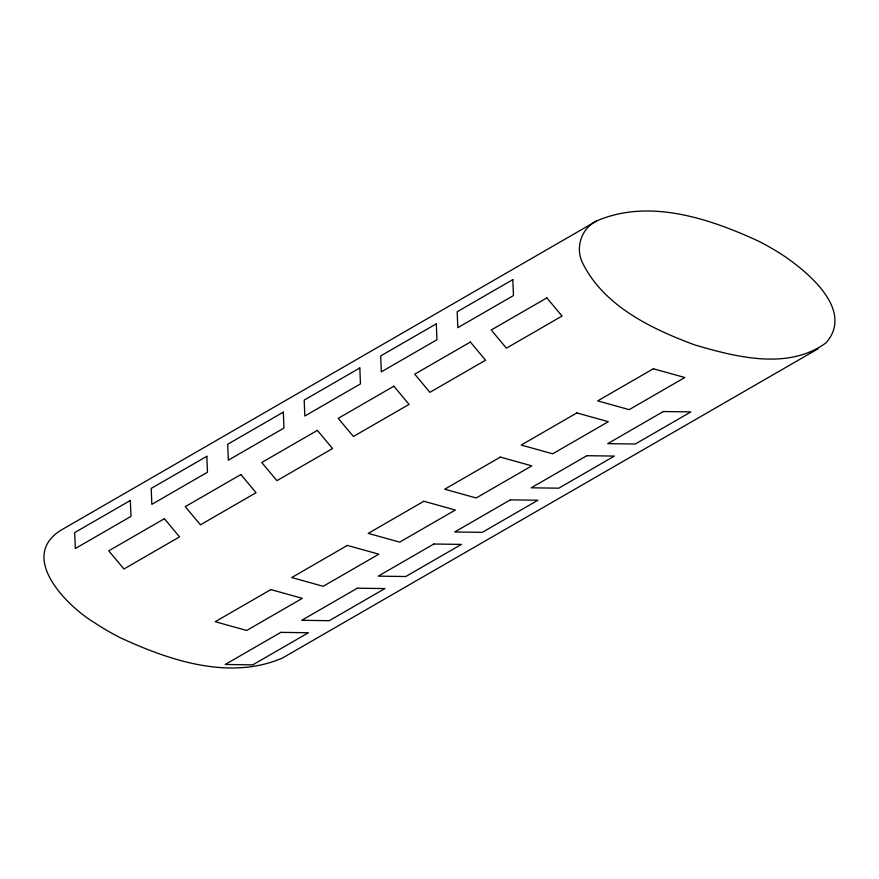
<?xml version="1.0" encoding="UTF-8"?>
<svg xmlns="http://www.w3.org/2000/svg" width="879" height="879" viewBox="0 0 879 879"><rect width="100%" height="100%" fill="white"/><g stroke="black" fill="none" stroke-linecap="round" stroke-linejoin="round"><path stroke-width="1.32" d="M596.533 220.992C581.448 228.287 575.207 247.395 582.316 262.414C603.609 306.079 651.416 328.801 694.828 344.953C736.217 357.061 788.166 370.498 826.084 342.821C853.762 311.056 810.042 274.039 785.694 257.075A270.391 156.11 0 0 0 757.951 240.868C708.946 218.344 648.845 198.291 596.533 220.992L61.058 530.147C17.492 557.154 67.727 606.917 95.009 623.024A270.567 156.209 0 0 0 119.775 637.462C169.076 660.437 229.716 680.851 282.511 657.997L817.986 348.842M130.334 500.47L74.693 532.586L75.341 548.507L130.971 516.391L130.334 500.47M206.829 456.3L151.199 488.427L151.836 504.348L207.477 472.221L206.829 456.3M283.324 412.141L227.694 444.258L228.331 460.178L283.972 428.062L283.324 412.141M359.819 367.971L304.189 400.099L304.826 416.009L360.467 383.892L359.819 367.971M436.325 323.813L380.684 355.929L381.332 371.85L436.962 339.723L436.325 323.813M512.82 279.643L457.179 311.759L457.827 327.68L513.457 295.564L512.82 279.643M164.384 518.709L108.743 550.825L123.928 568.999L179.558 536.871L164.384 518.709M240.879 474.539L185.249 506.667L200.423 524.829L256.053 492.712L240.879 474.539M317.374 430.38L261.744 462.497L276.918 480.659L332.548 448.543L317.374 430.38M393.869 386.211L338.239 418.338L353.413 436.5L409.054 404.384L393.869 386.211M470.375 342.052L414.734 374.168L429.908 392.331L485.549 360.214L470.375 342.052M546.87 297.882L491.229 329.999L506.414 348.172L562.044 316.044L546.87 297.882M270.864 589.589L215.223 621.706L246.691 630.474L302.321 598.346L270.864 589.589M347.359 545.419L291.718 577.547L323.186 586.304L378.816 554.188L347.359 545.419M423.854 501.261L368.224 533.377L399.681 542.134L455.322 510.018L423.854 501.261M500.349 457.091L444.719 489.207L476.176 497.975L531.817 465.848L500.349 457.091M576.844 412.921L521.214 445.049L552.682 453.806L608.312 421.689L576.844 412.921M653.35 368.762L597.709 400.879L629.177 409.647L684.807 377.52L653.35 368.762M280.84 632.364L225.211 664.48L252.778 664.854L308.419 632.726L280.84 632.364M357.346 588.194L301.706 620.31L329.273 620.684L384.914 588.567L357.346 588.194M433.841 544.024L378.201 576.152L405.779 576.514L461.409 544.398L433.841 544.024M510.336 499.865L454.707 531.982L482.274 532.355L537.904 500.239L510.336 499.865M586.831 455.696L531.202 487.812L558.769 488.186L614.399 456.069L586.831 455.696M663.326 411.537L607.697 443.653L635.264 444.027L690.905 411.899L663.326 411.537"/></g></svg>
